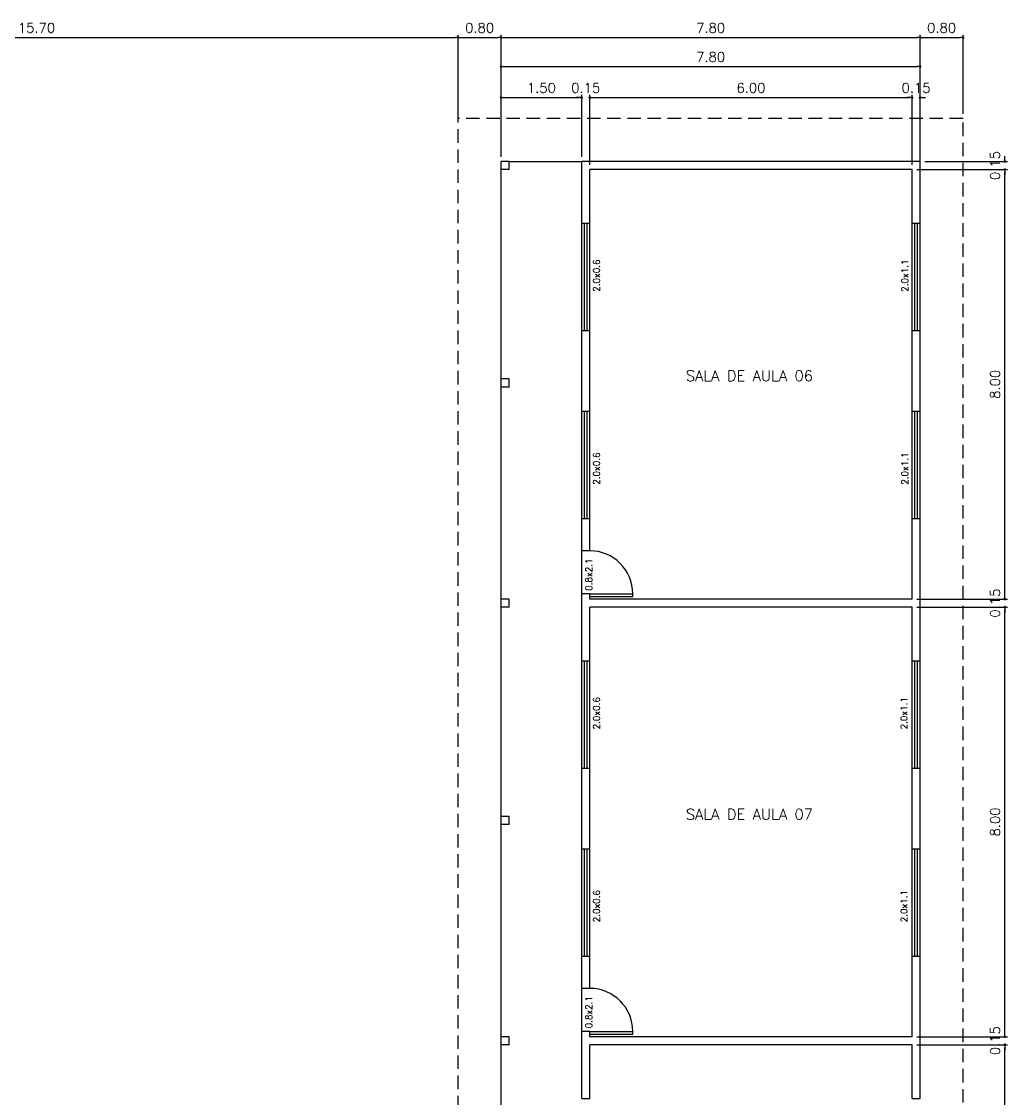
# Model space of a CAD drawing. Extents: x -437 to -220, y 135 to 227.
# Drawn here: x -305.77 to -287.42, y 181.55 to 201.61 of the extents above; entities that cross this region are included whole.
import ezdxf
from ezdxf.enums import TextEntityAlignment as Align

# ---------------------------------------------------------------- set-up
doc = ezdxf.new("R2010")
doc.units = 0
doc.header["$MEASUREMENT"] = 0
doc.linetypes.add('HIDDEN', pattern=[0.375, 0.25, -0.125])
doc.layers.get('DEFPOINTS').update_dxf_attribs({"linetype": 'CONTINUOUS'})
for name, color, linetype in [('ALVENARIA', 7, 'CONTINUOUS'), ('ALVENARIA1', 44, 'CONTINUOUS'), ('COBERTURA', 6, 'CONTINUOUS'), ('COTA', 1, 'CONTINUOUS'), ('JAPOR', 142, 'CONTINUOUS'), ('TEXTO2', 40, 'CONTINUOUS'), ('TEXTO3', 3, 'CONTINUOUS')]:
    doc.layers.add(name, color=color, linetype=linetype)
doc.styles.add('SIMPLEX', font='SIMPLEX.SHX')
doc.dimstyles.new('DIM100', dxfattribs={"dimtxt": 0.18, "dimasz": 0.05, "dimexe": 0.05, "dimexo": 0.09, "dimgap": 0.09, "dimtad": 1, "dimzin": 0, "dimdsep": 46, "dimtxsty": 'SIMPLEX', "dimblk": 'DOT', "dimcen": 0.09, "dimadec": 0, "dimazin": 0, "dimtfac": 1, "dimtix": 1, "dimtofl": 0, "dimtmove": 2, "dimatfit": 3, "dimldrblk": 'DOT', "dimfxl": 1, "dimtolj": 1, "dimtzin": 0, "dimarcsym": 0})

# ---------------------------------------------------------------- blocks, each defined once
blk = doc.blocks.new('DOT')
at = {"layer": 'ALVENARIA', "color": 0, "linetype": 'ByBlock'}
blk.add_line((-0.5, 0), (-1, 0), dxfattribs=at)
at = {"layer": 'ALVENARIA', "color": 0, "linetype": 'ByBlock', "const_width": 0.5}
blk.add_lwpolyline([(-0.25, 0, 1), (0.25, 0, 1)], format="xyb", close=True, dxfattribs=at)
blk = doc.blocks.new('*D141')
at = {"layer": 'COTA', "color": 0, "lineweight": -2}
for p, q in [((-296.846, 199.091), (-296.846, 200.241)), ((-296.796, 200.191), (-295.396, 200.191)), ((-295.346, 199.091), (-295.346, 200.241))]:
    blk.add_line(p, q, dxfattribs=at)
at = {"layer": 'DEFPOINTS', "color": 0}
for p in [(-295.346, 200.191), (-296.846, 199.001), (-295.346, 199.001)]:
    blk.add_point(p, dxfattribs=at)
at = {"layer": 'COTA', "color": 0, "lineweight": -2, "xscale": 0.05, "yscale": 0.05, "zscale": 0.05, "rotation": 180}
blk.add_blockref('DOT', (-296.846, 200.191), dxfattribs=at)
at = {"layer": 'COTA', "color": 0, "lineweight": -2, "xscale": 0.05, "yscale": 0.05, "zscale": 0.05}
blk.add_blockref('DOT', (-295.346, 200.191), dxfattribs=at)
at = {"layer": 'COTA', "color": 0, "insert": (-296.096, 200.371), "char_height": 0.18, "attachment_point": 5, "style": 'SIMPLEX'}
blk.add_mtext('\\A1;1.50', dxfattribs=at)
blk = doc.blocks.new('*D142')
at = {"layer": 'COTA', "color": 0, "lineweight": -2}
for p, q in [((-295.396, 200.191), (-295.446, 200.191)), ((-295.346, 199.091), (-295.346, 200.241)), ((-295.196, 198.941), (-295.196, 200.241)), ((-295.146, 200.191), (-295.096, 200.191))]:
    blk.add_line(p, q, dxfattribs=at)
at = {"layer": 'DEFPOINTS', "color": 0}
for p in [(-295.196, 200.191), (-295.346, 199.001), (-295.196, 198.851)]:
    blk.add_point(p, dxfattribs=at)
at = {"layer": 'COTA', "color": 0, "lineweight": -2, "xscale": 0.05, "yscale": 0.05, "zscale": 0.05}
blk.add_blockref('DOT', (-295.346, 200.191), dxfattribs=at)
at = {"layer": 'COTA', "color": 0, "lineweight": -2, "xscale": 0.05, "yscale": 0.05, "zscale": 0.05, "rotation": 180}
blk.add_blockref('DOT', (-295.196, 200.191), dxfattribs=at)
at = {"layer": 'COTA', "color": 0, "insert": (-295.271, 200.371), "char_height": 0.18, "attachment_point": 5, "style": 'SIMPLEX'}
blk.add_mtext('\\A1;0.15', dxfattribs=at)
blk = doc.blocks.new('*D143')
at = {"layer": 'COTA', "color": 0, "lineweight": -2}
for p, q in [((-295.196, 198.941), (-295.196, 200.241)), ((-295.146, 200.191), (-289.246, 200.191)), ((-289.196, 198.941), (-289.196, 200.241))]:
    blk.add_line(p, q, dxfattribs=at)
at = {"layer": 'DEFPOINTS', "color": 0}
for p in [(-289.196, 200.191), (-295.196, 198.851), (-289.196, 198.851)]:
    blk.add_point(p, dxfattribs=at)
at = {"layer": 'COTA', "color": 0, "lineweight": -2, "xscale": 0.05, "yscale": 0.05, "zscale": 0.05, "rotation": 180}
blk.add_blockref('DOT', (-295.196, 200.191), dxfattribs=at)
at = {"layer": 'COTA', "color": 0, "lineweight": -2, "xscale": 0.05, "yscale": 0.05, "zscale": 0.05}
blk.add_blockref('DOT', (-289.196, 200.191), dxfattribs=at)
at = {"layer": 'COTA', "color": 0, "insert": (-292.196, 200.371), "char_height": 0.18, "attachment_point": 5, "style": 'SIMPLEX'}
blk.add_mtext('\\A1;6.00', dxfattribs=at)
blk = doc.blocks.new('*D144')
at = {"layer": 'COTA', "color": 0, "lineweight": -2}
for p, q in [((-289.246, 200.191), (-289.296, 200.191)), ((-289.196, 198.941), (-289.196, 200.241)), ((-289.046, 199.091), (-289.046, 200.241)), ((-288.996, 200.191), (-288.946, 200.191))]:
    blk.add_line(p, q, dxfattribs=at)
at = {"layer": 'DEFPOINTS', "color": 0}
for p in [(-289.046, 200.191), (-289.046, 199.001), (-289.196, 198.851)]:
    blk.add_point(p, dxfattribs=at)
at = {"layer": 'COTA', "color": 0, "lineweight": -2, "xscale": 0.05, "yscale": 0.05, "zscale": 0.05}
blk.add_blockref('DOT', (-289.196, 200.191), dxfattribs=at)
at = {"layer": 'COTA', "color": 0, "lineweight": -2, "xscale": 0.05, "yscale": 0.05, "zscale": 0.05, "rotation": 180}
blk.add_blockref('DOT', (-289.046, 200.191), dxfattribs=at)
at = {"layer": 'COTA', "color": 0, "insert": (-289.121, 200.371), "char_height": 0.18, "attachment_point": 5, "style": 'SIMPLEX'}
blk.add_mtext('\\A1;0.15', dxfattribs=at)
blk = doc.blocks.new('*D156')
at = {"layer": 'COTA', "color": 0, "lineweight": -2}
for p, q in [((-289.106, 182.551), (-287.42, 182.551)), ((-287.47, 174.601), (-287.47, 182.501)), ((-289.106, 174.551), (-287.42, 174.551))]:
    blk.add_line(p, q, dxfattribs=at)
at = {"layer": 'DEFPOINTS', "color": 0}
for p in [(-289.196, 182.551), (-287.47, 182.551), (-289.196, 174.551)]:
    blk.add_point(p, dxfattribs=at)
at = {"layer": 'COTA', "color": 0, "lineweight": -2, "xscale": 0.05, "yscale": 0.05, "zscale": 0.05}
for p, rotation in [((-287.47, 182.551), 90), ((-287.47, 174.551), 270)]:
    blk.add_blockref('DOT', p, dxfattribs=dict(at, rotation=rotation))
at = {"layer": 'COTA', "color": 0, "insert": (-287.65, 178.551), "char_height": 0.18, "attachment_point": 5, "rotation": 90, "style": 'SIMPLEX'}
blk.add_mtext('\\A1;8.00', dxfattribs=at)
blk = doc.blocks.new('*D157')
at = {"layer": 'COTA', "color": 0, "lineweight": -2}
for p, q in [((-287.47, 182.751), (-287.47, 182.801)), ((-289.106, 182.701), (-287.42, 182.701)), ((-289.106, 182.551), (-287.42, 182.551)), ((-287.47, 182.501), (-287.47, 182.451))]:
    blk.add_line(p, q, dxfattribs=at)
at = {"layer": 'DEFPOINTS', "color": 0}
for p in [(-289.196, 182.701), (-289.196, 182.551), (-287.47, 182.701)]:
    blk.add_point(p, dxfattribs=at)
at = {"layer": 'COTA', "color": 0, "lineweight": -2, "xscale": 0.05, "yscale": 0.05, "zscale": 0.05}
for p, rotation in [((-287.47, 182.701), 270), ((-287.47, 182.551), 90)]:
    blk.add_blockref('DOT', p, dxfattribs=dict(at, rotation=rotation))
at = {"layer": 'COTA', "color": 0, "insert": (-287.65, 182.626), "char_height": 0.18, "attachment_point": 5, "rotation": 90, "style": 'SIMPLEX'}
blk.add_mtext('\\A1;0.15', dxfattribs=at)
blk = doc.blocks.new('*D158')
at = {"layer": 'COTA', "color": 0, "lineweight": -2}
for p, q in [((-289.106, 190.701), (-287.42, 190.701)), ((-287.47, 182.751), (-287.47, 190.651)), ((-289.106, 182.701), (-287.42, 182.701))]:
    blk.add_line(p, q, dxfattribs=at)
at = {"layer": 'DEFPOINTS', "color": 0}
for p in [(-289.196, 190.701), (-287.47, 190.701), (-289.196, 182.701)]:
    blk.add_point(p, dxfattribs=at)
at = {"layer": 'COTA', "color": 0, "lineweight": -2, "xscale": 0.05, "yscale": 0.05, "zscale": 0.05}
for p, rotation in [((-287.47, 190.701), 90), ((-287.47, 182.701), 270)]:
    blk.add_blockref('DOT', p, dxfattribs=dict(at, rotation=rotation))
at = {"layer": 'COTA', "color": 0, "insert": (-287.65, 186.701), "char_height": 0.18, "attachment_point": 5, "rotation": 90, "style": 'SIMPLEX'}
blk.add_mtext('\\A1;8.00', dxfattribs=at)
blk = doc.blocks.new('*D159')
at = {"layer": 'COTA', "color": 0, "lineweight": -2}
for p, q in [((-287.47, 190.901), (-287.47, 190.951)), ((-289.106, 190.851), (-287.42, 190.851)), ((-289.106, 190.701), (-287.42, 190.701)), ((-287.47, 190.651), (-287.47, 190.601))]:
    blk.add_line(p, q, dxfattribs=at)
at = {"layer": 'DEFPOINTS', "color": 0}
for p in [(-289.196, 190.851), (-287.47, 190.851), (-289.196, 190.701)]:
    blk.add_point(p, dxfattribs=at)
at = {"layer": 'COTA', "color": 0, "lineweight": -2, "xscale": 0.05, "yscale": 0.05, "zscale": 0.05}
for p, rotation in [((-287.47, 190.851), 270), ((-287.47, 190.701), 90)]:
    blk.add_blockref('DOT', p, dxfattribs=dict(at, rotation=rotation))
at = {"layer": 'COTA', "color": 0, "insert": (-287.65, 190.776), "char_height": 0.18, "attachment_point": 5, "rotation": 90, "style": 'SIMPLEX'}
blk.add_mtext('\\A1;0.15', dxfattribs=at)
blk = doc.blocks.new('*D160')
at = {"layer": 'COTA', "color": 0, "lineweight": -2}
for p, q in [((-289.106, 198.851), (-287.42, 198.851)), ((-287.47, 190.901), (-287.47, 198.801)), ((-289.106, 190.851), (-287.42, 190.851))]:
    blk.add_line(p, q, dxfattribs=at)
at = {"layer": 'DEFPOINTS', "color": 0}
for p in [(-289.196, 198.851), (-287.47, 198.851), (-289.196, 190.851)]:
    blk.add_point(p, dxfattribs=at)
at = {"layer": 'COTA', "color": 0, "lineweight": -2, "xscale": 0.05, "yscale": 0.05, "zscale": 0.05}
for p, rotation in [((-287.47, 198.851), 90), ((-287.47, 190.851), 270)]:
    blk.add_blockref('DOT', p, dxfattribs=dict(at, rotation=rotation))
at = {"layer": 'COTA', "color": 0, "insert": (-287.65, 194.851), "char_height": 0.18, "attachment_point": 5, "rotation": 90, "style": 'SIMPLEX'}
blk.add_mtext('\\A1;8.00', dxfattribs=at)
blk = doc.blocks.new('*D161')
at = {"layer": 'COTA', "color": 0, "lineweight": -2}
for p, q in [((-288.956, 199.001), (-287.42, 199.001)), ((-287.47, 199.051), (-287.47, 199.101)), ((-289.106, 198.851), (-287.42, 198.851)), ((-287.47, 198.801), (-287.47, 198.751))]:
    blk.add_line(p, q, dxfattribs=at)
at = {"layer": 'DEFPOINTS', "color": 0}
for p in [(-289.046, 199.001), (-287.47, 199.001), (-289.196, 198.851)]:
    blk.add_point(p, dxfattribs=at)
at = {"layer": 'COTA', "color": 0, "lineweight": -2, "xscale": 0.05, "yscale": 0.05, "zscale": 0.05}
for p, rotation in [((-287.47, 199.001), 270), ((-287.47, 198.851), 90)]:
    blk.add_blockref('DOT', p, dxfattribs=dict(at, rotation=rotation))
at = {"layer": 'COTA', "color": 0, "insert": (-287.65, 198.926), "char_height": 0.18, "attachment_point": 5, "rotation": 90, "style": 'SIMPLEX'}
blk.add_mtext('\\A1;0.15', dxfattribs=at)
blk = doc.blocks.new('*D208')
at = {"layer": 'COTA', "color": 0, "lineweight": -2}
for p, q in [((-296.846, 199.091), (-296.846, 200.818)), ((-289.046, 198.516), (-289.046, 200.818)), ((-296.796, 200.768), (-289.096, 200.768))]:
    blk.add_line(p, q, dxfattribs=at)
at = {"layer": 'DEFPOINTS', "color": 0}
for p in [(-289.046, 200.768), (-296.846, 199.001), (-289.046, 198.426)]:
    blk.add_point(p, dxfattribs=at)
at = {"layer": 'COTA', "color": 0, "lineweight": -2, "xscale": 0.05, "yscale": 0.05, "zscale": 0.05, "rotation": 180}
blk.add_blockref('DOT', (-296.846, 200.768), dxfattribs=at)
at = {"layer": 'COTA', "color": 0, "lineweight": -2, "xscale": 0.05, "yscale": 0.05, "zscale": 0.05}
blk.add_blockref('DOT', (-289.046, 200.768), dxfattribs=at)
at = {"layer": 'COTA', "color": 0, "insert": (-292.946, 200.948), "char_height": 0.18, "attachment_point": 5, "style": 'SIMPLEX'}
blk.add_mtext('\\A1;7.80', dxfattribs=at)
blk = doc.blocks.new('*D211')
at = {"layer": 'COTA', "color": 0, "lineweight": -2}
for p, q in [((-297.646, 199.891), (-297.646, 201.36)), ((-297.596, 201.31), (-296.896, 201.31)), ((-296.846, 199.091), (-296.846, 201.36))]:
    blk.add_line(p, q, dxfattribs=at)
at = {"layer": 'DEFPOINTS', "color": 0}
for p in [(-296.846, 201.31), (-297.646, 199.801), (-296.846, 199.001)]:
    blk.add_point(p, dxfattribs=at)
at = {"layer": 'COTA', "color": 0, "lineweight": -2, "xscale": 0.05, "yscale": 0.05, "zscale": 0.05, "rotation": 180}
blk.add_blockref('DOT', (-297.646, 201.31), dxfattribs=at)
at = {"layer": 'COTA', "color": 0, "lineweight": -2, "xscale": 0.05, "yscale": 0.05, "zscale": 0.05}
blk.add_blockref('DOT', (-296.846, 201.31), dxfattribs=at)
at = {"layer": 'COTA', "color": 0, "insert": (-297.246, 201.49), "char_height": 0.18, "attachment_point": 5, "style": 'SIMPLEX'}
blk.add_mtext('\\A1;0.80', dxfattribs=at)
blk = doc.blocks.new('*D212')
at = {"layer": 'COTA', "color": 0, "lineweight": -2}
for p, q in [((-296.846, 199.091), (-296.846, 201.36)), ((-296.796, 201.31), (-289.096, 201.31)), ((-289.046, 198.516), (-289.046, 201.36))]:
    blk.add_line(p, q, dxfattribs=at)
at = {"layer": 'DEFPOINTS', "color": 0}
for p in [(-289.046, 201.31), (-296.846, 199.001), (-289.046, 198.426)]:
    blk.add_point(p, dxfattribs=at)
at = {"layer": 'COTA', "color": 0, "lineweight": -2, "xscale": 0.05, "yscale": 0.05, "zscale": 0.05, "rotation": 180}
blk.add_blockref('DOT', (-296.846, 201.31), dxfattribs=at)
at = {"layer": 'COTA', "color": 0, "lineweight": -2, "xscale": 0.05, "yscale": 0.05, "zscale": 0.05}
blk.add_blockref('DOT', (-289.046, 201.31), dxfattribs=at)
at = {"layer": 'COTA', "color": 0, "insert": (-292.946, 201.49), "char_height": 0.18, "attachment_point": 5, "style": 'SIMPLEX'}
blk.add_mtext('\\A1;7.80', dxfattribs=at)
blk = doc.blocks.new('*D213')
at = {"layer": 'COTA', "color": 0, "lineweight": -2}
for p, q in [((-289.046, 198.516), (-289.046, 201.36)), ((-288.996, 201.31), (-288.296, 201.31)), ((-288.246, 199.891), (-288.246, 201.36))]:
    blk.add_line(p, q, dxfattribs=at)
at = {"layer": 'DEFPOINTS', "color": 0}
for p in [(-288.246, 201.31), (-288.246, 199.801), (-289.046, 198.426)]:
    blk.add_point(p, dxfattribs=at)
at = {"layer": 'COTA', "color": 0, "lineweight": -2, "xscale": 0.05, "yscale": 0.05, "zscale": 0.05, "rotation": 180}
blk.add_blockref('DOT', (-289.046, 201.31), dxfattribs=at)
at = {"layer": 'COTA', "color": 0, "lineweight": -2, "xscale": 0.05, "yscale": 0.05, "zscale": 0.05}
blk.add_blockref('DOT', (-288.246, 201.31), dxfattribs=at)
at = {"layer": 'COTA', "color": 0, "insert": (-288.646, 201.49), "char_height": 0.18, "attachment_point": 5, "style": 'SIMPLEX'}
blk.add_mtext('\\A1;0.80', dxfattribs=at)
blk = doc.blocks.new('*D271')
at = {"layer": 'COTA', "color": 0, "lineweight": -2}
for p, q in [((-313.346, 199.891), (-313.346, 201.36)), ((-313.296, 201.31), (-297.696, 201.31)), ((-297.646, 199.981), (-297.646, 201.36))]:
    blk.add_line(p, q, dxfattribs=at)
at = {"layer": 'DEFPOINTS', "color": 0}
for p in [(-297.646, 201.31), (-313.346, 199.801), (-297.646, 199.891)]:
    blk.add_point(p, dxfattribs=at)
at = {"layer": 'COTA', "color": 0, "lineweight": -2, "xscale": 0.05, "yscale": 0.05, "zscale": 0.05, "rotation": 180}
blk.add_blockref('DOT', (-313.346, 201.31), dxfattribs=at)
at = {"layer": 'COTA', "color": 0, "lineweight": -2, "xscale": 0.05, "yscale": 0.05, "zscale": 0.05}
blk.add_blockref('DOT', (-297.646, 201.31), dxfattribs=at)
at = {"layer": 'COTA', "color": 0, "insert": (-305.496, 201.49), "char_height": 0.18, "attachment_point": 5, "style": 'SIMPLEX'}
blk.add_mtext('\\A1;15.70', dxfattribs=at)

msp = doc.modelspace()

# ---------------------------------------------------------------- linework, layer by layer
at = {"layer": 'ALVENARIA'}
for p, q in [((-296.696, 199.001), (-296.846, 199.001)), ((-296.846, 198.851), (-296.846, 199.001)), ((-296.696, 198.851), (-296.696, 199.001)), ((-289.046, 199.001), (-295.346, 199.001)), ((-295.346, 197.851), (-295.346, 199.001)), ((-289.046, 197.851), (-289.046, 199.001)), ((-296.696, 198.851), (-296.846, 198.851)), ((-289.196, 198.851), (-295.196, 198.851)), ((-295.196, 197.851), (-295.196, 198.851)), ((-289.196, 197.851), (-289.196, 198.851)), ((-295.346, 197.851), (-295.196, 197.851)), ((-289.196, 197.851), (-289.046, 197.851)), ((-295.346, 195.851), (-295.196, 195.851)), ((-295.346, 194.351), (-295.346, 195.851)), ((-295.196, 194.351), (-295.196, 195.851)), ((-289.196, 195.851), (-289.046, 195.851)), ((-289.196, 194.351), (-289.196, 195.851)), ((-289.046, 194.351), (-289.046, 195.851)), ((-296.846, 194.801), (-296.846, 194.951)), ((-296.696, 194.951), (-296.846, 194.951)), ((-296.696, 194.801), (-296.846, 194.801)), ((-296.696, 194.801), (-296.696, 194.951)), ((-295.346, 194.351), (-295.196, 194.351)), ((-289.196, 194.351), (-289.046, 194.351)), ((-295.346, 192.351), (-295.196, 192.351)), ((-295.346, 191.751), (-295.346, 192.351)), ((-295.196, 191.751), (-295.196, 192.351)), ((-289.196, 190.851), (-289.196, 192.351)), ((-289.196, 192.351), (-289.046, 192.351)), ((-289.046, 189.701), (-289.046, 192.351)), ((-295.196, 191.751), (-295.346, 191.751)), ((-295.196, 190.951), (-295.346, 190.951)), ((-295.346, 189.701), (-295.346, 190.951)), ((-295.196, 190.851), (-295.196, 190.951)), ((-296.846, 190.701), (-296.846, 190.851)), ((-296.696, 190.851), (-296.846, 190.851)), ((-296.696, 190.701), (-296.696, 190.851)), ((-289.196, 190.851), (-295.196, 190.851)), ((-296.696, 190.701), (-296.846, 190.701)), ((-289.196, 190.701), (-295.196, 190.701)), ((-295.196, 189.701), (-295.196, 190.701)), ((-289.196, 189.701), (-289.196, 190.701)), ((-295.346, 189.701), (-295.196, 189.701)), ((-289.196, 189.701), (-289.046, 189.701)), ((-295.346, 187.701), (-295.196, 187.701)), ((-295.346, 186.201), (-295.346, 187.701)), ((-295.196, 186.201), (-295.196, 187.701)), ((-289.196, 187.701), (-289.046, 187.701)), ((-289.196, 186.201), (-289.196, 187.701)), ((-289.046, 186.201), (-289.046, 187.701)), ((-296.846, 186.651), (-296.846, 186.801)), ((-296.696, 186.801), (-296.846, 186.801)), ((-296.696, 186.651), (-296.696, 186.801)), ((-296.696, 186.651), (-296.846, 186.651)), ((-295.346, 186.201), (-295.196, 186.201)), ((-289.196, 186.201), (-289.046, 186.201)), ((-295.346, 184.201), (-295.196, 184.201)), ((-295.346, 183.601), (-295.346, 184.201)), ((-295.196, 183.601), (-295.196, 184.201)), ((-289.196, 182.701), (-289.196, 184.201)), ((-289.196, 184.201), (-289.046, 184.201)), ((-289.046, 181.551), (-289.046, 184.201)), ((-295.196, 183.601), (-295.346, 183.601)), ((-295.196, 182.801), (-295.346, 182.801)), ((-295.346, 181.551), (-295.346, 182.801)), ((-295.196, 182.701), (-295.196, 182.801)), ((-296.846, 182.551), (-296.846, 182.701)), ((-296.696, 182.701), (-296.846, 182.701)), ((-296.696, 182.551), (-296.846, 182.551)), ((-296.696, 182.551), (-296.696, 182.701)), ((-289.196, 182.701), (-295.196, 182.701)), ((-289.196, 182.551), (-295.196, 182.551)), ((-295.196, 181.551), (-295.196, 182.551)), ((-289.196, 181.551), (-289.196, 182.551)), ((-295.346, 181.551), (-295.196, 181.551)), ((-289.196, 181.551), (-289.046, 181.551))]:
    msp.add_line(p, q, dxfattribs=at)
at = {"layer": 'ALVENARIA1'}
for p, q in [((-296.696, 199.001), (-295.346, 199.001)), ((-296.846, 194.951), (-296.846, 198.851)), ((-296.846, 190.851), (-296.846, 194.801)), ((-295.346, 190.951), (-295.346, 191.751)), ((-296.846, 186.801), (-296.846, 190.701)), ((-296.846, 182.701), (-296.846, 186.651)), ((-295.346, 182.801), (-295.346, 183.601)), ((-296.846, 178.651), (-296.846, 182.551))]:
    msp.add_line(p, q, dxfattribs=at)
at = {"layer": 'COBERTURA', "linetype": 'HIDDEN'}
for p, q in [((-297.646, 150.601), (-297.646, 199.891)), ((-288.246, 199.801), (-297.646, 199.801)), ((-288.246, 139.851), (-288.246, 199.801))]:
    msp.add_line(p, q, dxfattribs=at)
at = {"layer": 'JAPOR', "linetype": 'Continuous', "ltscale": 0.5}
for p, q in [((-295.346, 195.851), (-295.346, 197.851)), ((-295.296, 195.851), (-295.296, 197.851)), ((-295.246, 195.851), (-295.246, 197.851)), ((-295.196, 195.851), (-295.196, 197.851)), ((-289.196, 195.851), (-289.196, 197.851)), ((-289.146, 195.851), (-289.146, 197.851)), ((-289.096, 195.851), (-289.096, 197.851)), ((-289.046, 195.851), (-289.046, 197.851)), ((-295.346, 192.351), (-295.346, 194.351)), ((-295.296, 192.351), (-295.296, 194.351)), ((-295.246, 192.351), (-295.246, 194.351)), ((-295.196, 192.351), (-295.196, 194.351)), ((-289.196, 192.351), (-289.196, 194.351)), ((-289.146, 192.351), (-289.146, 194.351)), ((-289.096, 192.351), (-289.096, 194.351)), ((-289.046, 192.351), (-289.046, 194.351)), ((-295.346, 187.701), (-295.346, 189.701)), ((-295.296, 187.701), (-295.296, 189.701)), ((-295.246, 187.701), (-295.246, 189.701)), ((-295.196, 187.701), (-295.196, 189.701)), ((-289.196, 187.701), (-289.196, 189.701)), ((-289.146, 187.701), (-289.146, 189.701)), ((-289.096, 187.701), (-289.096, 189.701)), ((-289.046, 187.701), (-289.046, 189.701)), ((-295.346, 184.201), (-295.346, 186.201)), ((-295.296, 184.201), (-295.296, 186.201)), ((-295.246, 184.201), (-295.246, 186.201)), ((-295.196, 184.201), (-295.196, 186.201)), ((-289.196, 184.201), (-289.196, 186.201)), ((-289.146, 184.201), (-289.146, 186.201)), ((-289.096, 184.201), (-289.096, 186.201)), ((-289.046, 184.201), (-289.046, 186.201))]:
    msp.add_line(p, q, dxfattribs=at)
at = {"layer": 'JAPOR'}
for p, q in [((-295.196, 190.951), (-294.396, 190.951)), ((-295.196, 190.901), (-295.196, 190.951)), ((-294.396, 190.901), (-294.396, 190.951)), ((-295.196, 190.901), (-294.396, 190.901)), ((-295.196, 182.801), (-294.396, 182.801)), ((-295.196, 182.751), (-294.396, 182.751)), ((-294.396, 182.751), (-294.396, 182.801))]:
    msp.add_line(p, q, dxfattribs=at)
for centre in [(-295.196, 190.951), (-295.196, 182.801)]:
    msp.add_arc(centre, 0.8, 0, 90, dxfattribs=at)

# ---------------------------------------------------------------- texts
at = {"layer": 'TEXTO2', "style": 'SIMPLEX'}
for s, p in [('2.0x0.6', (-295.011, 196.875)), ('2.0x1.1', (-289.27, 196.875)), ('2.0x0.6', (-295.011, 193.282)), ('2.0x1.1', (-289.27, 193.282)), ('0.8x2.1', (-295.154, 191.307)), ('2.0x0.6', (-295.011, 188.725)), ('2.0x1.1', (-289.287, 188.725)), ('2.0x0.6', (-295.011, 185.132)), ('2.0x1.1', (-289.287, 185.132)), ('0.8x2.1', (-295.154, 183.157))]:
    msp.add_text(s, height=0.12, rotation=90, dxfattribs=at).set_placement(p, align=Align.CENTER)
at = {"layer": 'TEXTO3', "style": 'SIMPLEX'}
for s, p in [('SALA DE AULA 06', (-292.224, 194.91)), ('SALA DE AULA 07', (-292.224, 186.744))]:
    msp.add_text(s, height=0.2, dxfattribs=at).set_placement(p, align=Align.CENTER)

# ---------------------------------------------------------------- dimensions: what is measured, and where the dimension line sits
at = {"layer": 'COTA'}
for base, p1, p2, picture, middle in [((-297.646, 201.31), (-313.346, 199.801), (-297.646, 199.891), '*D271', (-305.496, 201.49)), ((-296.846, 201.31), (-297.646, 199.801), (-296.846, 199.001), '*D211', (-297.246, 201.49)), ((-289.046, 201.31), (-296.846, 199.001), (-289.046, 198.426), '*D212', (-292.946, 201.49)), ((-288.246, 201.31), (-289.046, 198.426), (-288.246, 199.801), '*D213', (-288.646, 201.49)), ((-289.046, 200.768), (-296.846, 199.001), (-289.046, 198.426), '*D208', (-292.946, 200.948)), ((-295.346, 200.191), (-296.846, 199.001), (-295.346, 199.001), '*D141', (-296.096, 200.371)), ((-295.196, 200.191), (-295.346, 199.001), (-295.196, 198.851), '*D142', (-295.271, 200.371)), ((-289.196, 200.191), (-295.196, 198.851), (-289.196, 198.851), '*D143', (-292.196, 200.371)), ((-289.046, 200.191), (-289.196, 198.851), (-289.046, 199.001), '*D144', (-289.121, 200.371))]:
    dim = msp.add_linear_dim(base=base, p1=p1, p2=p2, dimstyle='DIM100', dxfattribs=at)
    dim.commit()
    dim.dimension.update_dxf_attribs({"geometry": picture, "text_midpoint": middle})
for base, p1, p2, picture, middle in [((-287.47, 199.001), (-289.196, 198.851), (-289.046, 199.001), '*D161', (-287.65, 198.926)), ((-287.47, 198.851), (-289.196, 190.851), (-289.196, 198.851), '*D160', (-287.65, 194.851)), ((-287.47, 190.851), (-289.196, 190.701), (-289.196, 190.851), '*D159', (-287.65, 190.776)), ((-287.47, 190.701), (-289.196, 182.701), (-289.196, 190.701), '*D158', (-287.65, 186.701)), ((-287.47, 182.701), (-289.196, 182.551), (-289.196, 182.701), '*D157', (-287.65, 182.626)), ((-287.47, 182.551), (-289.196, 174.551), (-289.196, 182.551), '*D156', (-287.65, 178.551))]:
    dim = msp.add_linear_dim(base=base, p1=p1, p2=p2, angle=90, dimstyle='DIM100', dxfattribs=at)
    dim.commit()
    dim.dimension.update_dxf_attribs({"geometry": picture, "text_midpoint": middle})

doc.saveas('drawing.dxf')
